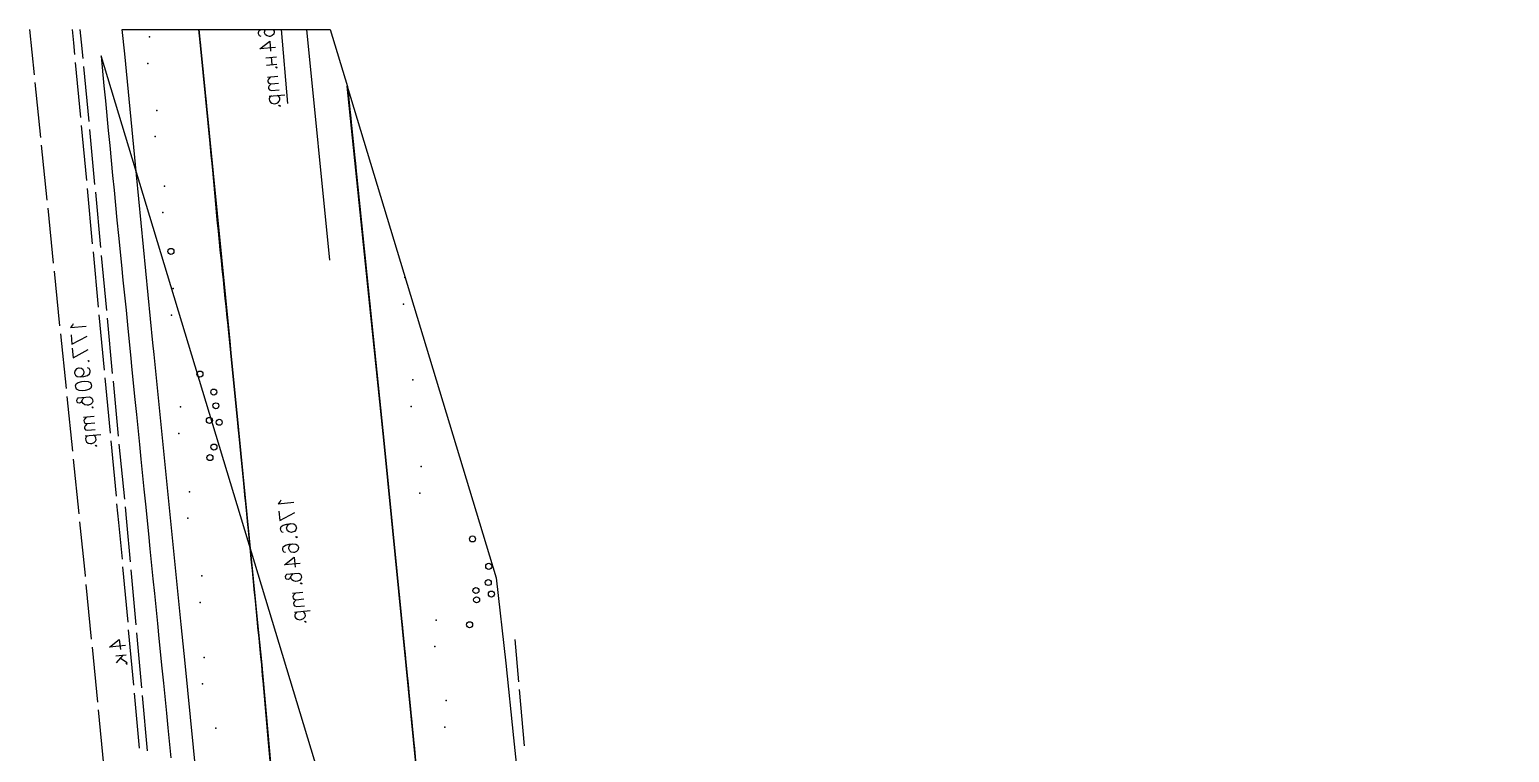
# Model space of a CAD drawing. Header units: metres. Extents: x 5 to 225, y 228 to 542.
# Drawn here: x 112.5 to 210.5, y 494.4 to 542.2 of the extents above; entities that cross this region are included whole.
import ezdxf

# ---------------------------------------------------------------- set-up
doc = ezdxf.new("R2010")
doc.units = ezdxf.units.M
for name, color, linetype in [('BOUNDARY', 7, 'Continuous'), ('CURB', 7, 'Continuous'), ('ELECTR_CABLE', 7, 'Continuous'), ('GAS', 7, 'Continuous'), ('GRASS', 7, 'Continuous'), ('ROAD', 7, 'Continuous'), ('TREE', 7, 'Continuous'), ('WATER_PIPELINE', 7, 'Continuous')]:
    doc.layers.add(name, color=color, linetype=linetype)

# ---------------------------------------------------------------- blocks, each defined once
blk = doc.blocks.new('БЕРЕЗА_ПОВИСЛАЯ')
blk.add_circle((0, 0), 0.2)
blk = doc.blocks.new('ВЕЙНИК_ОСТРОЦВЕТКОВЫЙ')
blk.add_circle((0, 0), 0.2)
blk = doc.blocks.new('МИСКАНТУС')
blk.add_circle((0, 0), 0.2)

msp = doc.modelspace()

# ---------------------------------------------------------------- linework, layer by layer
at = {"layer": 'BOUNDARY'}
msp.add_lwpolyline([(210.46, 232.699), (117.273, 540.497), (117.273, 540.475), (117.273, 540.475), (117.45, 538.511), (117.56, 537.517), (117.737, 535.552), (117.847, 534.559), (118.024, 532.572), (118.134, 531.6), (118.311, 529.614), (118.421, 528.62), (118.598, 526.655), (118.708, 525.662), (118.907, 523.675), (118.995, 522.703), (119.128, 521.357), (119.128, 521.357), (119.194, 520.716), (119.282, 519.723), (119.481, 517.758), (119.591, 516.765), (119.79, 514.778), (119.878, 513.806), (120.077, 511.819), (120.187, 510.826), (120.386, 508.861), (120.474, 507.868), (120.673, 505.881), (120.783, 504.909), (120.982, 502.922), (121.07, 501.929), (121.269, 499.964), (121.38, 498.971), (121.578, 496.984), (121.667, 496.012), (121.865, 494.025)], dxfattribs=at)
at = {"layer": 'CURB'}
for points in [[(123.764, 541.932), (123.742, 542.242)], [(128.444, 493.937), (128.4, 494.445), (128.334, 495.195), (128.29, 495.703), (128.223, 496.432), (128.179, 496.962), (128.113, 497.69), (128.069, 498.198), (128.003, 498.926), (127.936, 499.456), (127.892, 500.185), (127.826, 500.715), (127.76, 501.443), (127.716, 501.951), (127.627, 502.68), (127.583, 503.209), (127.517, 503.938), (127.473, 504.446), (127.385, 505.174), (127.34, 505.704), (127.274, 506.433), (127.208, 506.962), (127.142, 507.691), (127.098, 508.199), (127.031, 508.927), (126.965, 509.457), (126.899, 510.186), (126.855, 510.693), (126.766, 511.422), (126.722, 511.952), (126.656, 512.68), (126.612, 513.21), (126.524, 513.939), (126.479, 514.447), (126.413, 515.175), (126.347, 515.705), (126.281, 516.434), (126.237, 516.941), (126.17, 517.67), (126.104, 518.2), (126.038, 518.928), (125.994, 519.436), (125.927, 520.187), (125.861, 520.694), (125.839, 520.849), (125.839, 520.849), (125.795, 521.423), (125.729, 521.953), (125.663, 522.681), (125.596, 523.189), (125.53, 523.918), (125.464, 524.448), (125.398, 525.176), (125.353, 525.684), (125.265, 526.412), (125.221, 526.942), (125.133, 527.671), (125.089, 528.178), (125.022, 528.907), (124.956, 529.437), (124.89, 530.165), (124.846, 530.695), (124.779, 531.424), (124.735, 531.932), (124.669, 532.66), (124.625, 533.19), (124.537, 533.919), (124.492, 534.426), (124.426, 535.177), (124.382, 535.685), (124.316, 536.413), (124.272, 536.943), (124.205, 537.672), (124.139, 538.179), (124.073, 538.908), (124.029, 539.438), (123.941, 540.166), (123.896, 540.674), (123.83, 541.425)], [(133.555, 538.486), (133.566, 538.356), (133.632, 537.848), (133.699, 537.12), (133.765, 536.59), (133.831, 535.861), (133.875, 535.354), (133.963, 534.625), (134.008, 534.095), (134.096, 533.367), (134.14, 532.859), (134.206, 532.13), (134.273, 531.6), (134.339, 530.872), (134.405, 530.342), (134.471, 529.614), (134.515, 529.106), (134.604, 528.377), (134.648, 527.847), (134.736, 527.119), (134.78, 526.611), (134.847, 525.882), (134.913, 525.353), (134.979, 524.624), (135.045, 524.116), (135.111, 523.388), (135.156, 522.858), (135.244, 522.129), (135.288, 521.6), (135.376, 520.871), (135.421, 520.363), (135.487, 519.635), (135.553, 519.105), (135.619, 518.376), (135.685, 517.869), (135.752, 517.14), (135.796, 516.61), (135.884, 515.882), (135.928, 515.374), (135.995, 514.844), (136.017, 514.623), (136.061, 514.115), (136.127, 513.387), (136.193, 512.857), (136.259, 512.128), (136.304, 511.621), (136.37, 510.892), (136.436, 510.362), (136.502, 509.634), (136.547, 509.126), (136.635, 508.397), (136.679, 507.868), (136.745, 507.139), (136.811, 506.609), (136.878, 505.881), (136.922, 505.373), (137.01, 504.644), (137.054, 504.115), (137.121, 503.386), (137.187, 502.878), (137.253, 502.15), (137.297, 501.62), (137.385, 500.891), (137.43, 500.361), (137.496, 499.633), (137.562, 499.125), (137.628, 498.397), (137.672, 497.867), (137.739, 497.138), (137.805, 496.63), (137.871, 495.902), (137.915, 495.372), (137.937, 495.217), (138.004, 494.644), (138.048, 494.114)]]:
    msp.add_lwpolyline(points, dxfattribs=at)
at = {"layer": 'ELECTR_CABLE'}
for points in [[(112.527, 542.242), (112.836, 539.239)], [(115.353, 542.242), (115.441, 541.359), (115.441, 541.359), (115.507, 540.586)], [(115.86, 542.242), (115.949, 541.403), (115.949, 541.403), (116.059, 540.321)], [(115.551, 540.056), (115.904, 536.413)], [(116.103, 539.791), (116.456, 536.148)], [(112.88, 538.731), (113.255, 535.089)], [(115.949, 535.883), (116.302, 532.241)], [(116.501, 535.618), (116.832, 531.976)], [(113.299, 534.581), (113.675, 530.938)], [(116.346, 531.711), (116.677, 528.068)], [(116.898, 531.468), (117.229, 527.825)], [(113.741, 530.43), (114.094, 526.788)], [(116.743, 527.538), (117.075, 523.873)], [(117.273, 527.295), (117.626, 523.653)], [(114.16, 526.258), (114.514, 522.637)], [(117.119, 523.366), (117.472, 519.701)], [(117.671, 523.145), (118.002, 519.48)], [(114.58, 522.107), (114.955, 518.487)], [(117.516, 519.193), (117.869, 515.528)], [(118.068, 518.972), (118.399, 515.33)], [(114.999, 517.957), (115.375, 514.336)], [(117.913, 515.021), (118.245, 511.356)], [(118.443, 514.8), (118.797, 511.157)], [(115.419, 513.806), (115.794, 510.186)], [(118.289, 510.848), (118.421, 509.612), (118.421, 509.612), (118.642, 507.183)], [(118.841, 510.649), (118.929, 509.656), (118.929, 509.656), (119.172, 507.007)], [(115.838, 509.656), (116.214, 506.101), (116.214, 506.101), (116.214, 506.035)], [(118.686, 506.675), (119.017, 503.011)], [(119.216, 506.477), (119.547, 502.834)], [(116.258, 505.505), (116.611, 501.885)], [(119.061, 502.503), (119.393, 498.838)], [(118.863, 501.465), (117.825, 501.355), (117.825, 501.355), (118.465, 501.863), (118.465, 501.863), (118.532, 501.2)], [(119.591, 502.304), (119.922, 498.662)], [(144.643, 501.861), (144.892, 499.059)], [(116.677, 501.355), (117.03, 497.712)], [(118.223, 500.781), (118.907, 500.847)], [(118.267, 500.317), (118.73, 500.825)], [(118.532, 500.626), (118.973, 500.339)], [(118.885, 500.251), (118.929, 500.295), (118.929, 500.295), (118.973, 500.251), (118.973, 500.251), (118.929, 500.207)], [(144.936, 498.551), (145.267, 494.82)], [(119.437, 498.308), (119.768, 494.666)], [(119.967, 498.154), (120.298, 494.489)], [(117.075, 497.204), (117.428, 493.562)]]:
    msp.add_lwpolyline(points, dxfattribs=at)
at = {"layer": 'GAS'}
for points in [[(115.419, 522.77), (115.375, 522.681), (115.375, 522.681), (115.242, 522.527), (115.242, 522.527), (116.28, 522.615)], [(115.286, 522.041), (115.33, 521.423), (115.33, 521.423), (116.346, 521.953)], [(115.353, 521.158), (115.419, 520.518), (115.419, 520.518), (116.412, 521.07)], [(116.39, 520.297), (116.434, 520.341), (116.434, 520.341), (116.478, 520.297), (116.478, 520.297), (116.434, 520.253)], [(115.882, 519.259), (116.015, 519.326), (116.015, 519.326), (116.103, 519.414), (116.103, 519.414), (116.147, 519.546), (116.147, 519.546), (116.147, 519.591), (116.147, 519.591), (116.081, 519.723), (116.081, 519.723), (115.971, 519.811), (115.971, 519.811), (115.816, 519.833), (115.816, 519.833), (115.772, 519.833), (115.772, 519.833), (115.64, 519.789), (115.64, 519.789), (115.551, 519.679), (115.551, 519.679), (115.507, 519.546), (115.507, 519.546), (115.507, 519.502), (115.507, 519.502), (115.573, 519.37), (115.573, 519.37), (115.684, 519.281), (115.684, 519.281), (115.882, 519.259), (115.882, 519.259), (116.125, 519.281), (116.125, 519.281), (116.368, 519.348), (116.368, 519.348), (116.501, 519.458), (116.501, 519.458), (116.545, 519.591), (116.545, 519.591), (116.545, 519.679), (116.545, 519.679), (116.478, 519.811), (116.478, 519.811), (116.368, 519.855)], [(115.573, 518.663), (115.617, 518.796), (115.617, 518.796), (115.75, 518.884), (115.75, 518.884), (115.993, 518.95), (115.993, 518.95), (116.147, 518.972), (116.147, 518.972), (116.412, 518.95), (116.412, 518.95), (116.567, 518.884), (116.567, 518.884), (116.611, 518.752), (116.611, 518.752), (116.633, 518.663), (116.633, 518.663), (116.589, 518.509), (116.589, 518.509), (116.456, 518.42), (116.456, 518.42), (116.214, 518.354), (116.214, 518.354), (116.059, 518.332), (116.059, 518.332), (115.816, 518.354), (115.816, 518.354), (115.64, 518.443), (115.64, 518.443), (115.595, 518.575), (115.595, 518.575), (115.573, 518.663)], [(116.147, 517.891), (116.059, 517.802), (116.059, 517.802), (116.015, 517.714), (116.015, 517.714), (115.927, 517.559), (115.927, 517.559), (115.838, 517.515), (115.838, 517.515), (115.728, 517.537), (115.728, 517.537), (115.684, 517.582), (115.684, 517.582), (115.662, 517.714), (115.662, 517.714), (115.706, 517.802), (115.706, 517.802), (115.75, 517.869), (115.75, 517.869), (116.501, 517.935), (116.501, 517.935), (116.589, 517.891), (116.589, 517.891), (116.655, 517.846), (116.655, 517.846), (116.699, 517.758), (116.699, 517.758), (116.721, 517.626), (116.721, 517.626), (116.677, 517.537), (116.677, 517.537), (116.589, 517.449), (116.589, 517.449), (116.434, 517.383), (116.434, 517.383), (116.346, 517.383), (116.346, 517.383), (116.191, 517.405), (116.191, 517.405), (116.081, 517.493), (116.081, 517.493), (116.015, 517.582), (116.015, 517.582), (116.015, 517.714)], [(116.655, 517.228), (116.699, 517.272), (116.699, 517.272), (116.743, 517.228), (116.743, 517.228), (116.699, 517.184)], [(116.103, 516.588), (116.81, 516.654)], [(116.302, 516.61), (116.169, 516.456), (116.169, 516.456), (116.125, 516.367), (116.125, 516.367), (116.147, 516.279), (116.147, 516.279), (116.191, 516.191), (116.191, 516.191), (116.346, 516.169), (116.346, 516.169), (116.854, 516.213)], [(116.346, 516.169), (116.214, 516.014), (116.214, 516.014), (116.169, 515.926), (116.169, 515.926), (116.169, 515.837), (116.169, 515.837), (116.236, 515.749), (116.236, 515.749), (116.39, 515.727), (116.39, 515.727), (116.876, 515.771)], [(116.214, 515.352), (117.251, 515.44)], [(116.368, 515.352), (116.28, 515.263), (116.28, 515.263), (116.236, 515.175), (116.236, 515.175), (116.258, 515.043), (116.258, 515.043), (116.302, 514.954), (116.302, 514.954), (116.412, 514.866), (116.412, 514.866), (116.567, 514.844), (116.567, 514.844), (116.655, 514.844), (116.655, 514.844), (116.81, 514.91), (116.81, 514.91), (116.898, 514.999), (116.898, 514.999), (116.942, 515.087), (116.942, 515.087), (116.92, 515.219), (116.92, 515.219), (116.876, 515.308), (116.876, 515.308), (116.765, 515.396)], [(116.876, 514.689), (116.92, 514.734), (116.92, 514.734), (116.986, 514.689), (116.986, 514.689), (116.92, 514.645)]]:
    msp.add_lwpolyline(points, dxfattribs=at)
at = {"layer": 'GRASS'}
for points in [[(123.72, 491.133), (122.815, 500.295), (122.55, 502.856), (121.137, 516.985), (120.761, 520.739), (120.673, 521.511), (119.591, 532.616), (118.819, 540.63), (118.664, 542.242), (119.216, 542.242), (123.72, 542.242), (123.874, 540.74), (124.669, 532.726), (125.773, 521.622), (125.839, 520.849), (126.214, 517.096), (127.605, 502.967), (127.87, 500.406), (128.687, 491.244)], [(140.719, 467.224), (137.937, 495.217), (137.452, 500.141), (135.995, 514.844), (135.045, 523.962), (133.554, 538.488), (143.409, 505.937), (144.053, 500.295), (144.56, 495.35), (147.497, 467.356)]]:
    msp.add_lwpolyline(points, dxfattribs=at)
at = {"layer": 'ROAD'}
msp.add_lwpolyline([(128.996, 487.689), (128.334, 495.041), (127.87, 500.406), (126.457, 514.645), (125.839, 520.849), (123.83, 541.182), (123.72, 542.242), (124.426, 542.242), (132.418, 542.242), (133.557, 538.479), (135.354, 521.07), (135.995, 514.844), (137.408, 500.604), (137.937, 495.24), (138.644, 487.91)], dxfattribs=at)
at = {"layer": 'TREE'}
for p in [(120.452, 541.753), (120.35, 539.99), (120.938, 536.896), (120.835, 535.155), (121.457, 531.884), (121.343, 530.143), (122.02, 525.107), (137.363, 525.835), (137.261, 524.072), (121.917, 523.344), (137.893, 519.057), (122.505, 517.258), (137.79, 517.295), (122.403, 515.506), (138.445, 513.317), (123.102, 511.651), (138.342, 511.555), (122.999, 509.899), (123.918, 506.076), (123.816, 504.313), (139.439, 503.14), (124.084, 500.667), (139.336, 501.399), (123.97, 498.926), (140.101, 497.819), (124.846, 495.987), (139.998, 496.056)]:
    msp.add_point(p, dxfattribs=at)
at = {"layer": 'WATER_PIPELINE'}
for points in [[(127.848, 541.778), (127.738, 541.822), (127.738, 541.822), (127.672, 541.955), (127.672, 541.955), (127.672, 542.043), (127.672, 542.043), (127.716, 542.175), (127.716, 542.175), (127.826, 542.242)], [(128.643, 542.242), (128.709, 542.131), (128.709, 542.131), (128.709, 542.087), (128.709, 542.087), (128.687, 541.932), (128.687, 541.932), (128.577, 541.844), (128.577, 541.844), (128.444, 541.778), (128.444, 541.778), (128.4, 541.778), (128.4, 541.778), (128.246, 541.822), (128.246, 541.822), (128.135, 541.888), (128.135, 541.888), (128.069, 542.021), (128.069, 542.021), (128.069, 542.065), (128.069, 542.065), (128.113, 542.22), (128.113, 542.22), (128.157, 542.242)], [(129.173, 542.242), (129.592, 537.34)], [(130.851, 542.242), (132.374, 526.986)], [(128.797, 541.049), (127.76, 540.961), (127.76, 540.961), (128.422, 541.469), (128.422, 541.469), (128.466, 540.807)], [(128.157, 540.365), (128.864, 540.431)], [(128.201, 539.879), (128.886, 539.946)], [(128.51, 540.409), (128.555, 539.924)], [(128.82, 539.703), (128.864, 539.769), (128.864, 539.769), (128.908, 539.725), (128.908, 539.725), (128.864, 539.681)], [(128.268, 539.085), (128.952, 539.151)], [(128.466, 539.107), (128.334, 538.952), (128.334, 538.952), (128.29, 538.864), (128.29, 538.864), (128.29, 538.775), (128.29, 538.775), (128.356, 538.687), (128.356, 538.687), (128.51, 538.643), (128.51, 538.643), (128.996, 538.687)], [(128.51, 538.643), (128.378, 538.511), (128.378, 538.511), (128.334, 538.422), (128.334, 538.422), (128.334, 538.334), (128.334, 538.334), (128.4, 538.246), (128.4, 538.246), (128.533, 538.201), (128.533, 538.201), (129.04, 538.246)], [(128.378, 537.826), (129.416, 537.915)], [(128.533, 537.848), (128.422, 537.76), (128.422, 537.76), (128.378, 537.65), (128.378, 537.65), (128.4, 537.517), (128.4, 537.517), (128.466, 537.429), (128.466, 537.429), (128.555, 537.363), (128.555, 537.363), (128.709, 537.318), (128.709, 537.318), (128.82, 537.34), (128.82, 537.34), (128.952, 537.385), (128.952, 537.385), (129.04, 537.495), (129.04, 537.495), (129.084, 537.583), (129.084, 537.583), (129.084, 537.716), (129.084, 537.716), (129.018, 537.804), (129.018, 537.804), (128.908, 537.87)], [(129.018, 537.164), (129.062, 537.23), (129.062, 537.23), (129.129, 537.186), (129.129, 537.186), (129.084, 537.142)], [(129.151, 511.091), (129.107, 511.003), (129.107, 511.003), (128.974, 510.848), (128.974, 510.848), (130.012, 510.958)], [(129.018, 510.362), (129.084, 509.744), (129.084, 509.744), (130.078, 510.274)], [(129.305, 508.949), (129.217, 508.971), (129.217, 508.971), (129.151, 509.104), (129.151, 509.104), (129.129, 509.192), (129.129, 509.192), (129.173, 509.347), (129.173, 509.347), (129.305, 509.435), (129.305, 509.435), (129.548, 509.501), (129.548, 509.501), (129.813, 509.546), (129.813, 509.546), (130.012, 509.523), (130.012, 509.523), (130.122, 509.435), (130.122, 509.435), (130.166, 509.303), (130.166, 509.303), (130.188, 509.259), (130.188, 509.259), (130.144, 509.126), (130.144, 509.126), (130.056, 509.016), (130.056, 509.016), (129.901, 508.971), (129.901, 508.971), (129.857, 508.949), (129.857, 508.949), (129.703, 508.994), (129.703, 508.994), (129.592, 509.06), (129.592, 509.06), (129.548, 509.192), (129.548, 509.192), (129.526, 509.236), (129.526, 509.236), (129.57, 509.369), (129.57, 509.369), (129.658, 509.479), (129.658, 509.479), (129.813, 509.546)], [(130.144, 508.618), (130.188, 508.684), (130.188, 508.684), (130.255, 508.64), (130.255, 508.64), (130.188, 508.596)], [(129.46, 507.625), (129.349, 507.647), (129.349, 507.647), (129.283, 507.779), (129.283, 507.779), (129.283, 507.868), (129.283, 507.868), (129.305, 508), (129.305, 508), (129.46, 508.11), (129.46, 508.11), (129.703, 508.177), (129.703, 508.177), (129.945, 508.199), (129.945, 508.199), (130.144, 508.177), (130.144, 508.177), (130.255, 508.11), (130.255, 508.11), (130.321, 507.978), (130.321, 507.978), (130.321, 507.934), (130.321, 507.934), (130.277, 507.779), (130.277, 507.779), (130.188, 507.691), (130.188, 507.691), (130.056, 507.625), (130.056, 507.625), (129.99, 507.625), (129.99, 507.625), (129.835, 507.647), (129.835, 507.647), (129.747, 507.735), (129.747, 507.735), (129.681, 507.868), (129.681, 507.868), (129.681, 507.912), (129.681, 507.912), (129.703, 508.044), (129.703, 508.044), (129.791, 508.155), (129.791, 508.155), (129.945, 508.199)], [(130.431, 506.896), (129.394, 506.808), (129.394, 506.808), (130.034, 507.316), (130.034, 507.316), (130.1, 506.653)], [(129.945, 506.234), (129.857, 506.124), (129.857, 506.124), (129.813, 506.035), (129.813, 506.035), (129.725, 505.881), (129.725, 505.881), (129.636, 505.837), (129.636, 505.837), (129.526, 505.859), (129.526, 505.859), (129.482, 505.903), (129.482, 505.903), (129.46, 506.035), (129.46, 506.035), (129.504, 506.146), (129.504, 506.146), (129.548, 506.19), (129.548, 506.19), (130.299, 506.256), (130.299, 506.256), (130.387, 506.234), (130.387, 506.234), (130.453, 506.19), (130.453, 506.19), (130.497, 506.101), (130.497, 506.101), (130.519, 505.969), (130.519, 505.969), (130.475, 505.881), (130.475, 505.881), (130.387, 505.77), (130.387, 505.77), (130.255, 505.726), (130.255, 505.726), (130.144, 505.704), (130.144, 505.704), (129.99, 505.748), (129.99, 505.748), (129.879, 505.814), (129.879, 505.814), (129.835, 505.903), (129.835, 505.903), (129.813, 506.035)], [(130.453, 505.55), (130.497, 505.616), (130.497, 505.616), (130.564, 505.572), (130.564, 505.572), (130.519, 505.527)], [(129.923, 504.931), (130.608, 504.998)], [(130.122, 504.931), (129.99, 504.799), (129.99, 504.799), (129.945, 504.689), (129.945, 504.689), (129.968, 504.6), (129.968, 504.6), (130.012, 504.534), (130.012, 504.534), (130.166, 504.49), (130.166, 504.49), (130.674, 504.556)], [(130.166, 504.49), (130.034, 504.357), (130.034, 504.357), (129.99, 504.247), (129.99, 504.247), (130.012, 504.159), (130.012, 504.159), (130.056, 504.092), (130.056, 504.092), (130.21, 504.048), (130.21, 504.048), (130.718, 504.092)], [(130.056, 503.673), (131.093, 503.783)], [(130.21, 503.695), (130.122, 503.585), (130.122, 503.585), (130.078, 503.496), (130.078, 503.496), (130.078, 503.364), (130.078, 503.364), (130.144, 503.276), (130.144, 503.276), (130.255, 503.209), (130.255, 503.209), (130.409, 503.165), (130.409, 503.165), (130.497, 503.187), (130.497, 503.187), (130.652, 503.254), (130.652, 503.254), (130.74, 503.342), (130.74, 503.342), (130.784, 503.43), (130.784, 503.43), (130.762, 503.563), (130.762, 503.563), (130.696, 503.651), (130.696, 503.651), (130.608, 503.739)], [(130.718, 503.033), (130.762, 503.077), (130.762, 503.077), (130.829, 503.033), (130.829, 503.033), (130.784, 502.989)]]:
    msp.add_lwpolyline(points, dxfattribs=at)

# ---------------------------------------------------------------- block references
at = {"layer": 'BUSH'}
for name, p in [('МИСКАНТУС', (123.798, 519.435)), ('МИСКАНТУС', (124.717, 518.247)), ('МИСКАНТУС', (124.855, 517.336)), ('МИСКАНТУС', (124.427, 516.366)), ('МИСКАНТУС', (125.075, 516.249)), ('МИСКАНТУС', (124.728, 514.603)), ('МИСКАНТУС', (124.462, 513.909)), ('ВЕЙНИК_ОСТРОЦВЕТКОВЫЙ', (141.838, 508.52)), ('ВЕЙНИК_ОСТРОЦВЕТКОВЫЙ', (142.913, 506.707)), ('ВЕЙНИК_ОСТРОЦВЕТКОВЫЙ', (142.881, 505.635)), ('ВЕЙНИК_ОСТРОЦВЕТКОВЫЙ', (142.067, 505.107)), ('ВЕЙНИК_ОСТРОЦВЕТКОВЫЙ', (142.111, 504.49)), ('ВЕЙНИК_ОСТРОЦВЕТКОВЫЙ', (143.089, 504.869)), ('ВЕЙНИК_ОСТРОЦВЕТКОВЫЙ', (141.644, 502.844))]:
    msp.add_blockref(name, p, dxfattribs=at)
at = {"layer": 'TREE'}
msp.add_blockref('БЕРЕЗА_ПОВИСЛАЯ', (121.879, 527.559), dxfattribs=at)

doc.saveas('drawing.dxf')
